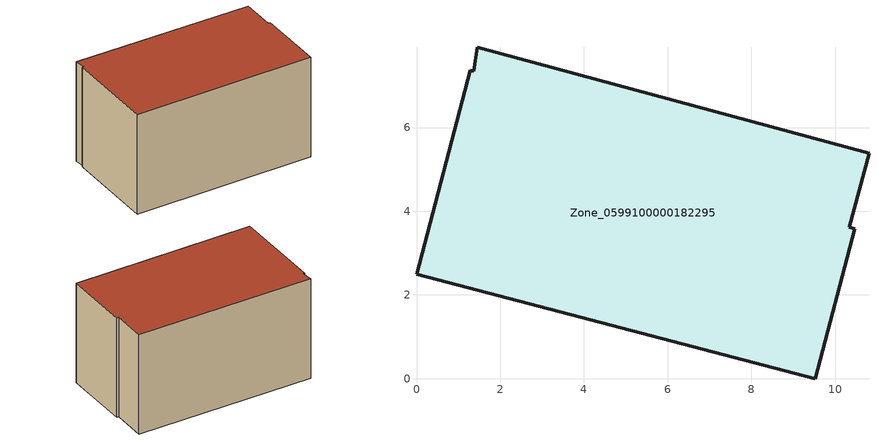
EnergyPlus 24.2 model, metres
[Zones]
Zone_0599100000182295
 floor ground (C_G): 0,2.5 1.28,7.37 1.37,7.35 1.45,7.92 10.81,5.39 10.34,3.62 10.47,3.58 9.52,0 z0
 wall outside (C_F): 9.52,0 10.47,3.58 10.34,3.62 10.81,5.39 1.45,7.92 1.37,7.35 1.28,7.37 0,2.5 9.52,0 z0:5.67
 roof outside (C_R): 1.28,7.37 0,2.5 9.52,0 10.47,3.58 10.34,3.62 10.81,5.39 1.45,7.92 1.37,7.35 z5.67
[BUILDING]
Pand.0599100000182295: North Axis=0; Terrain=City; Loads Convergence Tolerance Value=0.04; Temperature Convergence Tolerance Value=0.4; Solar Distribution=FullExterior; Maximum Number of Warmup Days=25; Minimum Number of Warmup Days=1
[Site:Location]
Rotterdam.The.Hague.AP_ZH_NLD Design_Conditions: Latitude=51.96; Longitude=4.45; Time Zone=1; Elevation=-4.5
[SITE:GROUNDTEMPERATURE:BUILDINGSURFACE]
18, 18, 18, 18, 18, 18, 18, 18, 18, 18, 18, 18
[MATERIAL] Thermal Absorptance=0.9; Solar Absorptance=0.7; Visible Absorptance=0.7
Name | Roughness | Thickness | Conductivity | Density | Specific Heat
G.TC.1946 | MediumSmooth | 0.15 | 1 | 540 | 1210
F.TC.1946 | Rough | 0.3 | 0.857143 | 1920 | 840
R.TC.1946 | MediumRough | 0.2 | 0.909091 | 1500 | 1000
[CONSTRUCTION]
C_G: G.TC.1946
C_F: F.TC.1946
C_R: R.TC.1946
[ZONE]
Zone_0599100000182295: Type=1; Multiplier=1; Ceiling Height=Autocalculate; Volume=Autocalculate; Floor Area=autocalculate; Part of Total Floor Area=Yes
[ZONEINFILTRATION:DESIGNFLOWRATE]
Infil_Zone_0599100000182295: Zone or ZoneList or Space or SpaceList=Zone_0599100000182295; Schedule=AlwaysOn; Design Flow Rate Calculation Method=Flow/Area; Flow Rate per Floor Area=0.003; Constant Term Coefficient=1; Temperature Term Coefficient=0; Velocity Term Coefficient=0; Velocity Squared Term Coefficient=0
[HVACTEMPLATE:ZONE:IDEALLOADSAIRSYSTEM]
Zone_0599100000182295: Maximum Heating Supply Air Temperature=50; Minimum Cooling Supply Air Temperature=13; Maximum Heating Supply Air Humidity Ratio=0.0156; Minimum Cooling Supply Air Humidity Ratio=0.0077; Heating Limit=NoLimit; Cooling Limit=NoLimit; Dehumidification Control Type=ConstantSensibleHeatRatio; Cooling Sensible Heat Ratio=0.7; Dehumidification Setpoint=60; Humidification Control Type=None; Humidification Setpoint=30; Outdoor Air Method=None; Outdoor Air Flow Rate per Person=0.00944; Outdoor Air Flow Rate per Zone Floor Area=0; Outdoor Air Flow Rate per Zone=0; Demand Controlled Ventilation Type=None; Outdoor Air Economizer Type=NoEconomizer; Heat Recovery Type=None; Sensible Heat Recovery Effectiveness=0.7; Latent Heat Recovery Effectiveness=0.65
[ZONECONTROL:THERMOSTAT]
ThermostatControl_Zone_0599100000182295: Zone or ZoneList=Zone_0599100000182295; Control Type Schedule=DualSetpointControlType; Control 1=Thermostat_Zone_0599100000182295; Temperature Difference Between Cutout And Setpoint=0
[THERMOSTATSETPOINT:DUALSETPOINT]
Thermostat_Zone_0599100000182295: Heating Setpoint Temperature Schedule=HeatingSetpoint_Zone_0599100000182295; Cooling Setpoint Temperature Schedule=CoolingSetpoint_Zone_0599100000182295
[SCHEDULE:COMPACT]
HeatingSetpoint_Zone_0599100000182295: Through: 12/31, For: AllDays, Until: 24:00, 21
CoolingSetpoint_Zone_0599100000182295: Through: 12/31, For: AllDays, Until: 24:00, 24
DualSetpointControlType: Through: 12/31, For: AllDays, Until: 24:00, 4
AlwaysOn: Through: 12/31, For: AllDays, Until: 24:00, 1
